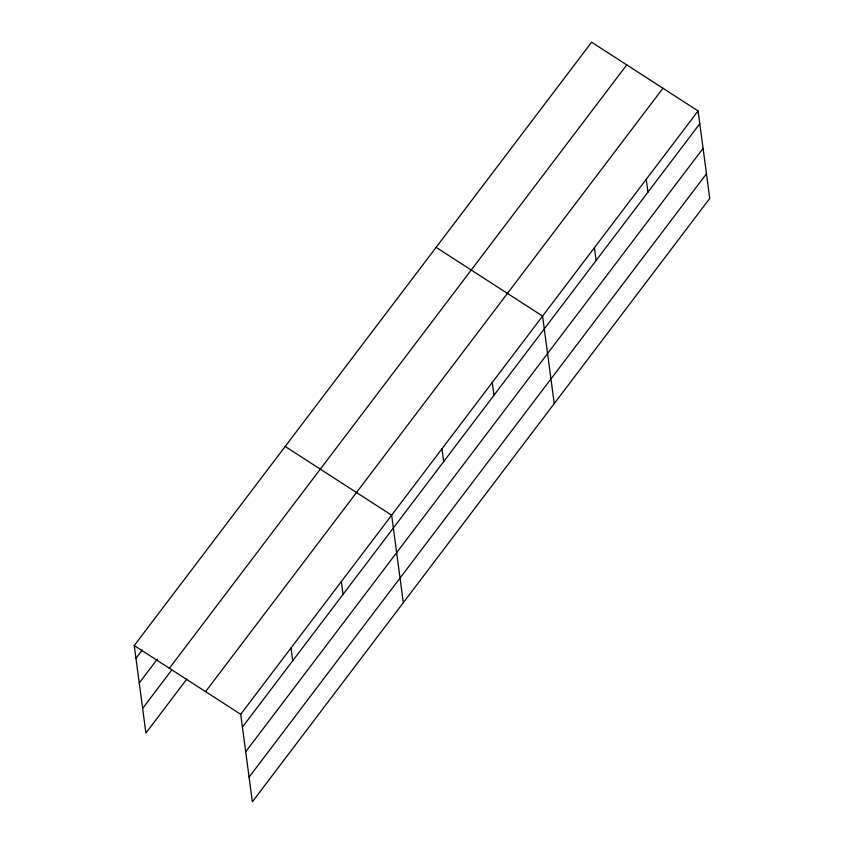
<?xml version="1.0" encoding="UTF-8"?>
<svg xmlns="http://www.w3.org/2000/svg" width="844" height="844" viewBox="0 0 844 844"><rect width="100%" height="100%" fill="white"/><g stroke="black" fill="none" stroke-linecap="round" stroke-linejoin="round"><path stroke-width="1.27" d="M186.798 679.125L145.917 733.056L134.249 645.576L591.623 42.2L698.083 110.944L709.751 198.424L252.377 801.8L240.709 714.319L698.083 110.944M135.947 658.373L142.235 650.07M139.239 683.018L157.322 659.164M169.38 668.258L626.754 64.882M142.625 708.411L171.712 670.041M205.577 691.637L662.951 88.261M242.418 727.117L699.792 123.741M245.709 751.761L703.084 148.386M249.096 777.155L706.47 173.78M436.116 247.345L542.576 316.089L554.244 403.569M285.177 446.465L391.648 515.209L403.316 602.69M134.249 645.576L240.709 714.319M646.251 179.329L647.96 192.115M594.408 247.714L596.117 260.501M492.263 382.469L493.972 395.256M441.95 448.839L443.659 461.626M341.335 581.579L343.044 594.366M291.022 647.949L292.731 660.746"/></g></svg>
